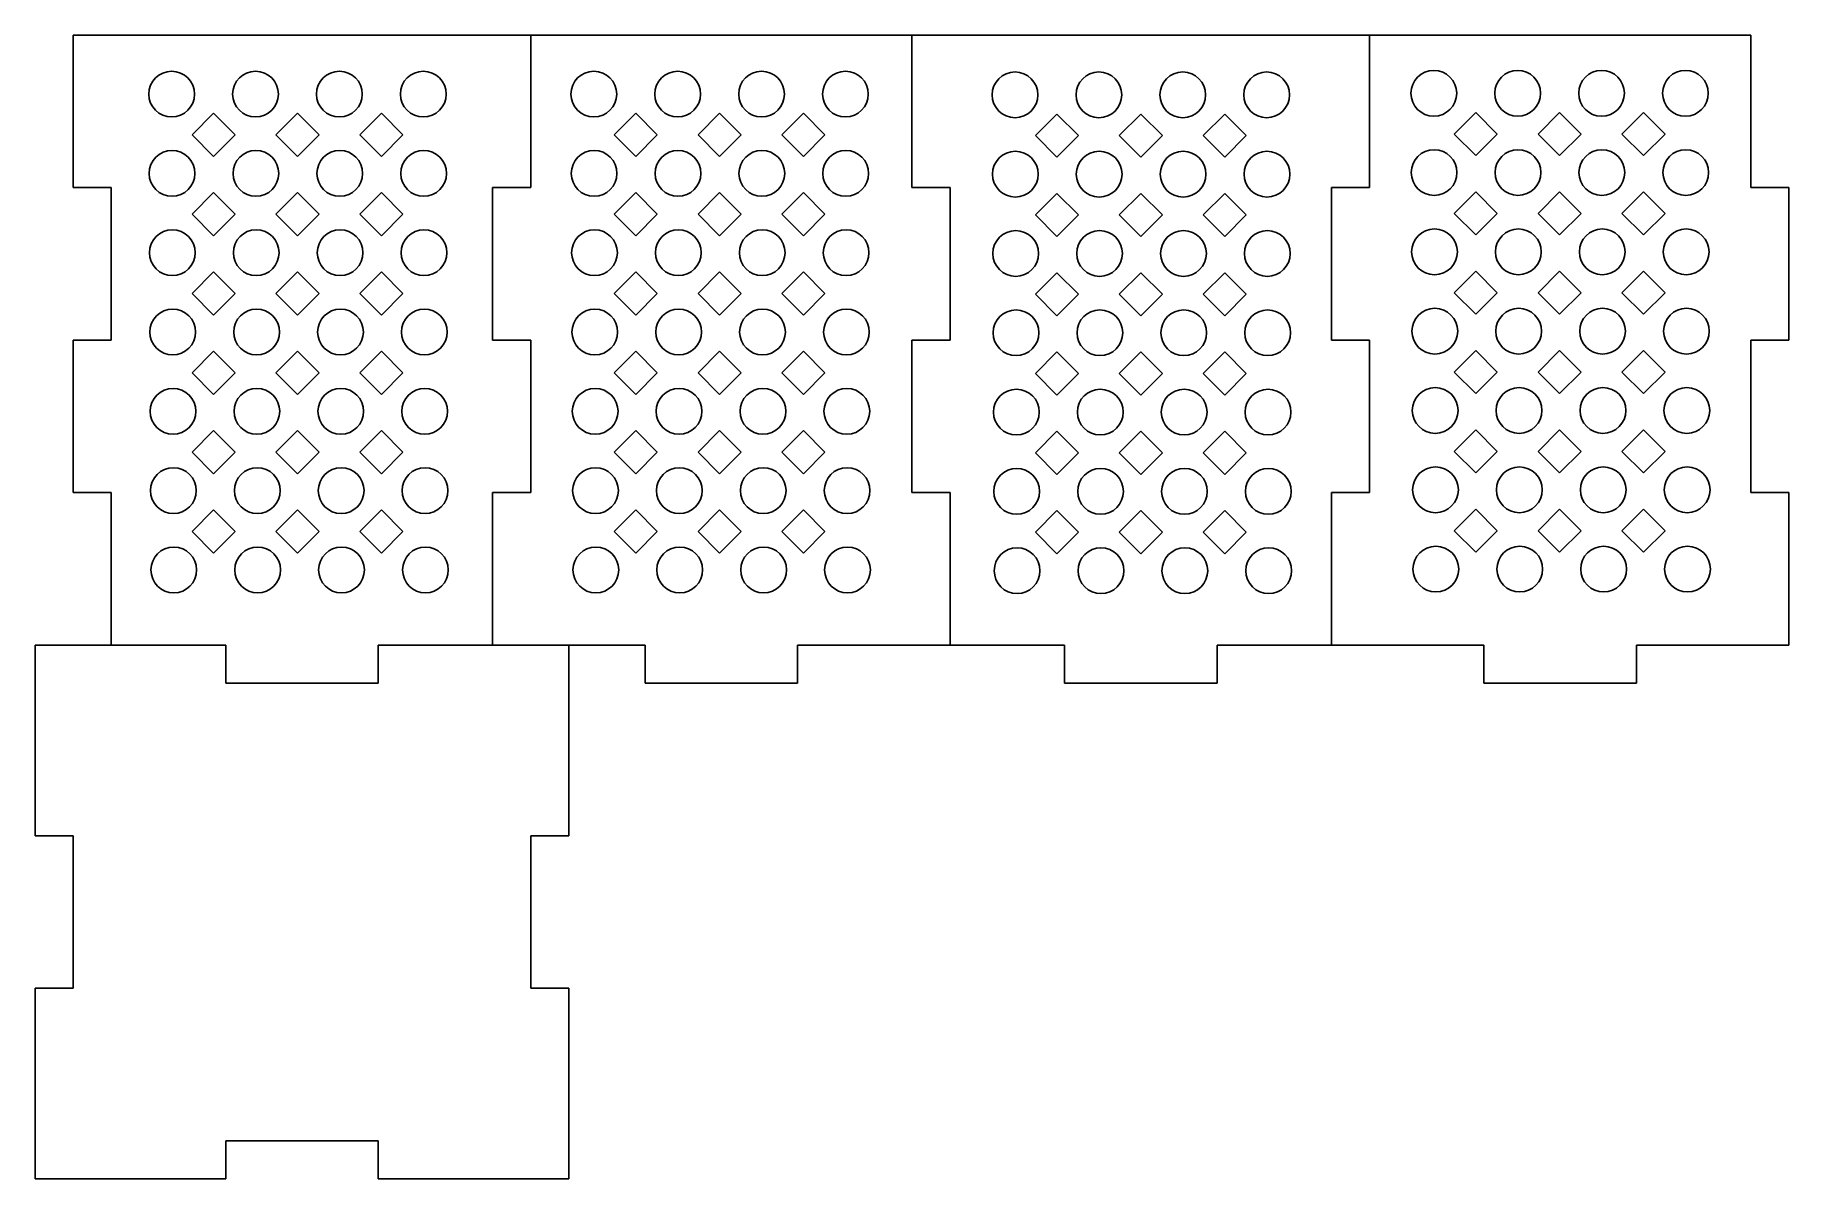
# Model space of a CAD drawing. Extents: x -5 to 225, y -50 to 100.
import ezdxf

# ---------------------------------------------------------------- set-up
doc = ezdxf.new("R2010")
doc.units = 0
doc.header["$MEASUREMENT"] = 0
doc.layers.add('VISIBLE', color=7, linetype='CONTINUOUS')

msp = doc.modelspace()

# ---------------------------------------------------------------- linework, layer by layer
at = {"layer": 'VISIBLE'}
for p, q in [((0, 100), (0, 80)), ((0, 100), (60, 100)), ((60, 80), (60, 100)), ((60, 100), (110, 100)), ((110, 80), (110, 100)), ((110, 100), (170, 100)), ((170, 80), (170, 100)), ((170, 100), (220, 100)), ((220, 80), (220, 100)), ((15.58, 86.91), (18.41, 89.74)), ((18.41, 89.74), (21.24, 86.91)), ((26.58, 86.91), (29.41, 89.74)), ((29.41, 89.74), (32.24, 86.91)), ((37.58, 86.91), (40.41, 89.74)), ((40.41, 89.74), (43.24, 86.91)), ((70.94, 86.91), (73.77, 89.74)), ((73.77, 89.74), (76.59, 86.91)), ((81.94, 86.91), (84.77, 89.74)), ((84.77, 89.74), (87.59, 86.91)), ((92.94, 86.91), (95.77, 89.74)), ((95.77, 89.74), (98.59, 86.91)), ((181.1, 87.01), (183.93, 89.84)), ((183.93, 89.84), (186.75, 87.01)), ((192.1, 87.01), (194.93, 89.84)), ((194.93, 89.84), (197.75, 87.01)), ((203.1, 87.01), (205.93, 89.84)), ((205.93, 89.84), (208.75, 87.01)), ((126.18, 86.81), (129.01, 89.64)), ((129.01, 89.64), (131.83, 86.81)), ((137.18, 86.81), (140.01, 89.64)), ((140.01, 89.64), (142.83, 86.81)), ((148.18, 86.81), (151.01, 89.64)), ((151.01, 89.64), (153.83, 86.81)), ((15.58, 86.91), (18.41, 84.08)), ((18.41, 84.08), (21.24, 86.91)), ((26.58, 86.91), (29.41, 84.08)), ((29.41, 84.08), (32.24, 86.91)), ((37.58, 86.91), (40.41, 84.08)), ((40.41, 84.08), (43.24, 86.91)), ((70.94, 86.91), (73.77, 84.08)), ((73.77, 84.08), (76.59, 86.91)), ((81.94, 86.91), (84.77, 84.08)), ((84.77, 84.08), (87.59, 86.91)), ((92.94, 86.91), (95.77, 84.08)), ((95.77, 84.08), (98.59, 86.91)), ((126.18, 86.81), (129.01, 83.98)), ((129.01, 83.98), (131.83, 86.81)), ((137.18, 86.81), (140.01, 83.98)), ((140.01, 83.98), (142.83, 86.81)), ((148.18, 86.81), (151.01, 83.98)), ((151.01, 83.98), (153.83, 86.81)), ((181.1, 87.01), (183.93, 84.19)), ((183.93, 84.19), (186.75, 87.01)), ((192.1, 87.01), (194.93, 84.19)), ((194.93, 84.19), (197.75, 87.01)), ((203.1, 87.01), (205.93, 84.19)), ((205.93, 84.19), (208.75, 87.01)), ((0, 80), (5, 80)), ((5, 80), (5, 60)), ((15.58, 76.51), (18.41, 79.34)), ((18.41, 79.34), (21.24, 76.51)), ((26.58, 76.51), (29.41, 79.34)), ((29.41, 79.34), (32.24, 76.51)), ((37.58, 76.51), (40.41, 79.34)), ((40.41, 79.34), (43.24, 76.51)), ((55, 60), (55, 80)), ((55, 80), (60, 80)), ((70.94, 76.51), (73.77, 79.34)), ((73.77, 79.34), (76.59, 76.51)), ((81.94, 76.51), (84.77, 79.34)), ((84.77, 79.34), (87.59, 76.51)), ((92.94, 76.51), (95.77, 79.34)), ((95.77, 79.34), (98.59, 76.51)), ((115, 80), (110, 80)), ((115, 60), (115, 80)), ((126.18, 76.41), (129.01, 79.24)), ((129.01, 79.24), (131.83, 76.41)), ((137.18, 76.41), (140.01, 79.24)), ((140.01, 79.24), (142.83, 76.41)), ((148.18, 76.41), (151.01, 79.24)), ((151.01, 79.24), (153.83, 76.41)), ((165, 60), (165, 80)), ((165, 80), (170, 80)), ((181.1, 76.61), (183.93, 79.44)), ((183.93, 79.44), (186.75, 76.61)), ((192.1, 76.61), (194.93, 79.44)), ((194.93, 79.44), (197.75, 76.61)), ((203.1, 76.61), (205.93, 79.44)), ((205.93, 79.44), (208.75, 76.61)), ((225, 80), (220, 80)), ((225, 60), (225, 80)), ((15.58, 76.51), (18.41, 73.68)), ((18.41, 73.68), (21.24, 76.51)), ((26.58, 76.51), (29.41, 73.68)), ((29.41, 73.68), (32.24, 76.51)), ((37.58, 76.51), (40.41, 73.68)), ((40.41, 73.68), (43.24, 76.51)), ((70.94, 76.51), (73.77, 73.68)), ((73.77, 73.68), (76.59, 76.51)), ((81.94, 76.51), (84.77, 73.68)), ((84.77, 73.68), (87.59, 76.51)), ((92.94, 76.51), (95.77, 73.68)), ((95.77, 73.68), (98.59, 76.51)), ((126.18, 76.41), (129.01, 73.58)), ((129.01, 73.58), (131.83, 76.41)), ((137.18, 76.41), (140.01, 73.58)), ((140.01, 73.58), (142.83, 76.41)), ((148.18, 76.41), (151.01, 73.58)), ((151.01, 73.58), (153.83, 76.41)), ((181.1, 76.61), (183.93, 73.79)), ((183.93, 73.79), (186.75, 76.61)), ((192.1, 76.61), (194.93, 73.79)), ((194.93, 73.79), (197.75, 76.61)), ((203.1, 76.61), (205.93, 73.79)), ((205.93, 73.79), (208.75, 76.61)), ((181.1, 66.21), (183.93, 69.04)), ((183.93, 69.04), (186.75, 66.21)), ((192.1, 66.21), (194.93, 69.04)), ((194.93, 69.04), (197.75, 66.21)), ((203.1, 66.21), (205.93, 69.04)), ((205.93, 69.04), (208.75, 66.21)), ((15.58, 66.11), (18.41, 68.94)), ((18.41, 68.94), (21.24, 66.11)), ((26.58, 66.11), (29.41, 68.94)), ((29.41, 68.94), (32.24, 66.11)), ((37.58, 66.11), (40.41, 68.94)), ((40.41, 68.94), (43.24, 66.11)), ((70.94, 66.11), (73.77, 68.94)), ((73.77, 68.94), (76.59, 66.11)), ((81.94, 66.11), (84.77, 68.94)), ((84.77, 68.94), (87.59, 66.11)), ((92.94, 66.11), (95.77, 68.94)), ((95.77, 68.94), (98.59, 66.11)), ((126.18, 66.01), (129.01, 68.84)), ((129.01, 68.84), (131.83, 66.01)), ((137.18, 66.01), (140.01, 68.84)), ((140.01, 68.84), (142.83, 66.01)), ((148.18, 66.01), (151.01, 68.84)), ((151.01, 68.84), (153.83, 66.01)), ((15.58, 66.11), (18.41, 63.28)), ((18.41, 63.28), (21.24, 66.11)), ((26.58, 66.11), (29.41, 63.28)), ((29.41, 63.28), (32.24, 66.11)), ((37.58, 66.11), (40.41, 63.28)), ((40.41, 63.28), (43.24, 66.11)), ((70.94, 66.11), (73.77, 63.28)), ((73.77, 63.28), (76.59, 66.11)), ((81.94, 66.11), (84.77, 63.28)), ((84.77, 63.28), (87.59, 66.11)), ((92.94, 66.11), (95.77, 63.28)), ((95.77, 63.28), (98.59, 66.11)), ((126.18, 66.01), (129.01, 63.18)), ((129.01, 63.18), (131.83, 66.01)), ((137.18, 66.01), (140.01, 63.18)), ((140.01, 63.18), (142.83, 66.01)), ((148.18, 66.01), (151.01, 63.18)), ((151.01, 63.18), (153.83, 66.01)), ((181.1, 66.21), (183.93, 63.39)), ((183.93, 63.39), (186.75, 66.21)), ((192.1, 66.21), (194.93, 63.39)), ((194.93, 63.39), (197.75, 66.21)), ((203.1, 66.21), (205.93, 63.39)), ((205.93, 63.39), (208.75, 66.21)), ((0, 60), (0, 40)), ((5, 60), (0, 60)), ((60, 60), (55, 60)), ((60, 40), (60, 60)), ((110, 40), (110, 60)), ((110, 60), (115, 60)), ((170, 60), (165, 60)), ((170, 40), (170, 60)), ((220, 60), (225, 60)), ((220, 40), (220, 60)), ((15.58, 55.71), (18.41, 58.54)), ((18.41, 58.54), (21.24, 55.71)), ((26.58, 55.71), (29.41, 58.54)), ((29.41, 58.54), (32.24, 55.71)), ((37.58, 55.71), (40.41, 58.54)), ((40.41, 58.54), (43.24, 55.71)), ((70.94, 55.71), (73.77, 58.54)), ((73.77, 58.54), (76.59, 55.71)), ((81.94, 55.71), (84.77, 58.54)), ((84.77, 58.54), (87.59, 55.71)), ((92.94, 55.71), (95.77, 58.54)), ((95.77, 58.54), (98.59, 55.71)), ((126.18, 55.61), (129.01, 58.44)), ((129.01, 58.44), (131.83, 55.61)), ((137.18, 55.61), (140.01, 58.44)), ((140.01, 58.44), (142.83, 55.61)), ((148.18, 55.61), (151.01, 58.44)), ((151.01, 58.44), (153.83, 55.61)), ((181.1, 55.81), (183.93, 58.64)), ((183.93, 58.64), (186.75, 55.81)), ((192.1, 55.81), (194.93, 58.64)), ((194.93, 58.64), (197.75, 55.81)), ((203.1, 55.81), (205.93, 58.64)), ((205.93, 58.64), (208.75, 55.81)), ((15.58, 55.71), (18.41, 52.88)), ((18.41, 52.88), (21.24, 55.71)), ((26.58, 55.71), (29.41, 52.88)), ((29.41, 52.88), (32.24, 55.71)), ((37.58, 55.71), (40.41, 52.88)), ((40.41, 52.88), (43.24, 55.71)), ((70.94, 55.71), (73.77, 52.88)), ((73.77, 52.88), (76.59, 55.71)), ((81.94, 55.71), (84.77, 52.88)), ((84.77, 52.88), (87.59, 55.71)), ((92.94, 55.71), (95.77, 52.88)), ((95.77, 52.88), (98.59, 55.71)), ((126.18, 55.61), (129.01, 52.78)), ((129.01, 52.78), (131.83, 55.61)), ((137.18, 55.61), (140.01, 52.78)), ((140.01, 52.78), (142.83, 55.61)), ((148.18, 55.61), (151.01, 52.78)), ((151.01, 52.78), (153.83, 55.61)), ((181.1, 55.81), (183.93, 52.99)), ((183.93, 52.99), (186.75, 55.81)), ((192.1, 55.81), (194.93, 52.99)), ((194.93, 52.99), (197.75, 55.81)), ((203.1, 55.81), (205.93, 52.99)), ((205.93, 52.99), (208.75, 55.81)), ((15.58, 45.31), (18.41, 48.14)), ((18.41, 48.14), (21.24, 45.31)), ((26.58, 45.31), (29.41, 48.14)), ((29.41, 48.14), (32.24, 45.31)), ((37.58, 45.31), (40.41, 48.14)), ((40.41, 48.14), (43.24, 45.31)), ((70.94, 45.31), (73.77, 48.14)), ((73.77, 48.14), (76.59, 45.31)), ((81.94, 45.31), (84.77, 48.14)), ((84.77, 48.14), (87.59, 45.31)), ((92.94, 45.31), (95.77, 48.14)), ((95.77, 48.14), (98.59, 45.31)), ((126.18, 45.21), (129.01, 48.04)), ((129.01, 48.04), (131.83, 45.21)), ((137.18, 45.21), (140.01, 48.04)), ((140.01, 48.04), (142.83, 45.21)), ((148.18, 45.21), (151.01, 48.04)), ((151.01, 48.04), (153.83, 45.21)), ((181.1, 45.41), (183.93, 48.24)), ((183.93, 48.24), (186.75, 45.41)), ((192.1, 45.41), (194.93, 48.24)), ((194.93, 48.24), (197.75, 45.41)), ((203.1, 45.41), (205.93, 48.24)), ((205.93, 48.24), (208.75, 45.41)), ((15.58, 45.31), (18.41, 42.48)), ((18.41, 42.48), (21.24, 45.31)), ((26.58, 45.31), (29.41, 42.48)), ((29.41, 42.48), (32.24, 45.31)), ((37.58, 45.31), (40.41, 42.48)), ((40.41, 42.48), (43.24, 45.31)), ((70.94, 45.31), (73.77, 42.48)), ((73.77, 42.48), (76.59, 45.31)), ((81.94, 45.31), (84.77, 42.48)), ((84.77, 42.48), (87.59, 45.31)), ((92.94, 45.31), (95.77, 42.48)), ((95.77, 42.48), (98.59, 45.31)), ((126.18, 45.21), (129.01, 42.38)), ((129.01, 42.38), (131.83, 45.21)), ((137.18, 45.21), (140.01, 42.38)), ((140.01, 42.38), (142.83, 45.21)), ((148.18, 45.21), (151.01, 42.38)), ((151.01, 42.38), (153.83, 45.21)), ((181.1, 45.41), (183.93, 42.59)), ((183.93, 42.59), (186.75, 45.41)), ((192.1, 45.41), (194.93, 42.59)), ((194.93, 42.59), (197.75, 45.41)), ((203.1, 45.41), (205.93, 42.59)), ((205.93, 42.59), (208.75, 45.41)), ((0, 40), (5, 40)), ((5, 40), (5, 20)), ((55, 40), (60, 40)), ((55, 20), (55, 40)), ((115, 40), (110, 40)), ((115, 20), (115, 40)), ((165, 40), (170, 40)), ((165, 20), (165, 40)), ((225, 40), (220, 40)), ((225, 20), (225, 40)), ((15.58, 34.91), (18.41, 37.74)), ((18.41, 37.74), (21.24, 34.91)), ((26.58, 34.91), (29.41, 37.74)), ((29.41, 37.74), (32.24, 34.91)), ((37.58, 34.91), (40.41, 37.74)), ((40.41, 37.74), (43.24, 34.91)), ((70.94, 34.91), (73.77, 37.74)), ((73.77, 37.74), (76.59, 34.91)), ((81.94, 34.91), (84.77, 37.74)), ((84.77, 37.74), (87.59, 34.91)), ((92.94, 34.91), (95.77, 37.74)), ((95.77, 37.74), (98.59, 34.91)), ((126.18, 34.81), (129.01, 37.64)), ((129.01, 37.64), (131.83, 34.81)), ((137.18, 34.81), (140.01, 37.64)), ((140.01, 37.64), (142.83, 34.81)), ((148.18, 34.81), (151.01, 37.64)), ((151.01, 37.64), (153.83, 34.81)), ((181.1, 35.01), (183.93, 37.84)), ((183.93, 37.84), (186.75, 35.01)), ((192.1, 35.01), (194.93, 37.84)), ((194.93, 37.84), (197.75, 35.01)), ((203.1, 35.01), (205.93, 37.84)), ((205.93, 37.84), (208.75, 35.01)), ((15.58, 34.91), (18.41, 32.08)), ((18.41, 32.08), (21.24, 34.91)), ((26.58, 34.91), (29.41, 32.08)), ((29.41, 32.08), (32.24, 34.91)), ((37.58, 34.91), (40.41, 32.08)), ((40.41, 32.08), (43.24, 34.91)), ((70.94, 34.91), (73.77, 32.08)), ((73.77, 32.08), (76.59, 34.91)), ((81.94, 34.91), (84.77, 32.08)), ((84.77, 32.08), (87.59, 34.91)), ((92.94, 34.91), (95.77, 32.08)), ((95.77, 32.08), (98.59, 34.91)), ((126.18, 34.81), (129.01, 31.98)), ((129.01, 31.98), (131.83, 34.81)), ((137.18, 34.81), (140.01, 31.98)), ((140.01, 31.98), (142.83, 34.81)), ((148.18, 34.81), (151.01, 31.98)), ((151.01, 31.98), (153.83, 34.81)), ((181.1, 35.01), (183.93, 32.19)), ((183.93, 32.19), (186.75, 35.01)), ((192.1, 35.01), (194.93, 32.19)), ((194.93, 32.19), (197.75, 35.01)), ((203.1, 35.01), (205.93, 32.19)), ((205.93, 32.19), (208.75, 35.01)), ((-5, -5), (-5, 20)), ((-5, 20), (20, 20)), ((20, 20), (20, 15)), ((40, 20), (65, 20)), ((40, 15), (40, 20)), ((55, 20), (75, 20)), ((65, 20), (65, -5)), ((75, 20), (75, 15)), ((95, 20), (115, 20)), ((95, 15), (95, 20)), ((115, 20), (130, 20)), ((130, 20), (130, 15)), ((150, 20), (165, 20)), ((150, 15), (150, 20)), ((165, 20), (185, 20)), ((185, 20), (185, 15)), ((205, 20), (225, 20)), ((205, 15), (205, 20)), ((20, 15), (40, 15)), ((75, 15), (95, 15)), ((130, 15), (150, 15)), ((185, 15), (205, 15)), ((0, -5), (-5, -5)), ((0, -25), (0, -5)), ((65, -5), (60, -5)), ((60, -5), (60, -25)), ((-5, -50), (-5, -25)), ((-5, -25), (0, -25)), ((60, -25), (65, -25)), ((65, -25), (65, -50)), ((20, -45), (20, -50)), ((40, -45), (20, -45)), ((40, -50), (40, -45)), ((20, -50), (-5, -50)), ((65, -50), (40, -50))]:
    msp.add_line(p, q, dxfattribs=at)
for centre in [(12.91, 92.26), (23.91, 92.26), (34.91, 92.26), (45.91, 92.26), (68.27, 92.26), (79.27, 92.26), (90.27, 92.26), (101.27, 92.26), (123.51, 92.16), (134.51, 92.16), (145.51, 92.16), (156.51, 92.16), (178.43, 92.37), (189.43, 92.37), (200.43, 92.37), (211.43, 92.37), (12.96, 81.86), (23.96, 81.86), (34.96, 81.86), (45.96, 81.86), (68.31, 81.86), (79.31, 81.86), (90.31, 81.86), (101.31, 81.86), (123.55, 81.76), (134.55, 81.76), (145.55, 81.76), (156.55, 81.76), (178.47, 81.97), (189.47, 81.97), (200.47, 81.97), (211.47, 81.97), (13, 71.46), (24, 71.46), (35, 71.46), (46, 71.46), (68.36, 71.46), (79.36, 71.46), (90.36, 71.46), (101.36, 71.46), (123.6, 71.36), (134.6, 71.36), (145.6, 71.36), (156.6, 71.36), (178.52, 71.57), (189.52, 71.57), (200.52, 71.57), (211.52, 71.57), (13.05, 61.06), (24.05, 61.06), (35.05, 61.06), (46.05, 61.06), (68.4, 61.06), (79.4, 61.06), (90.4, 61.06), (101.4, 61.06), (123.64, 60.96), (134.64, 60.96), (145.64, 60.96), (156.64, 60.96), (178.56, 61.17), (189.56, 61.17), (200.56, 61.17), (211.56, 61.17), (13.09, 50.66), (24.09, 50.66), (35.09, 50.66), (46.09, 50.66), (68.45, 50.66), (79.45, 50.66), (90.45, 50.66), (101.45, 50.66), (123.69, 50.56), (134.69, 50.56), (145.69, 50.56), (156.69, 50.56), (178.61, 50.77), (189.61, 50.77), (200.61, 50.77), (211.61, 50.77), (13.14, 40.26), (24.14, 40.26), (35.14, 40.26), (46.14, 40.26), (68.49, 40.26), (79.49, 40.26), (90.49, 40.26), (101.49, 40.26), (123.73, 40.16), (134.73, 40.16), (145.73, 40.16), (156.73, 40.16), (178.65, 40.37), (189.65, 40.37), (200.65, 40.37), (211.65, 40.37), (13.19, 29.86), (24.19, 29.86), (35.19, 29.86), (46.19, 29.86), (68.54, 29.86), (79.54, 29.86), (90.54, 29.86), (101.54, 29.86), (123.78, 29.76), (134.78, 29.76), (145.78, 29.76), (156.78, 29.76), (178.7, 29.97), (189.7, 29.97), (200.7, 29.97), (211.7, 29.97)]:
    msp.add_circle(centre, 3, dxfattribs=at)

doc.saveas('drawing.dxf')
